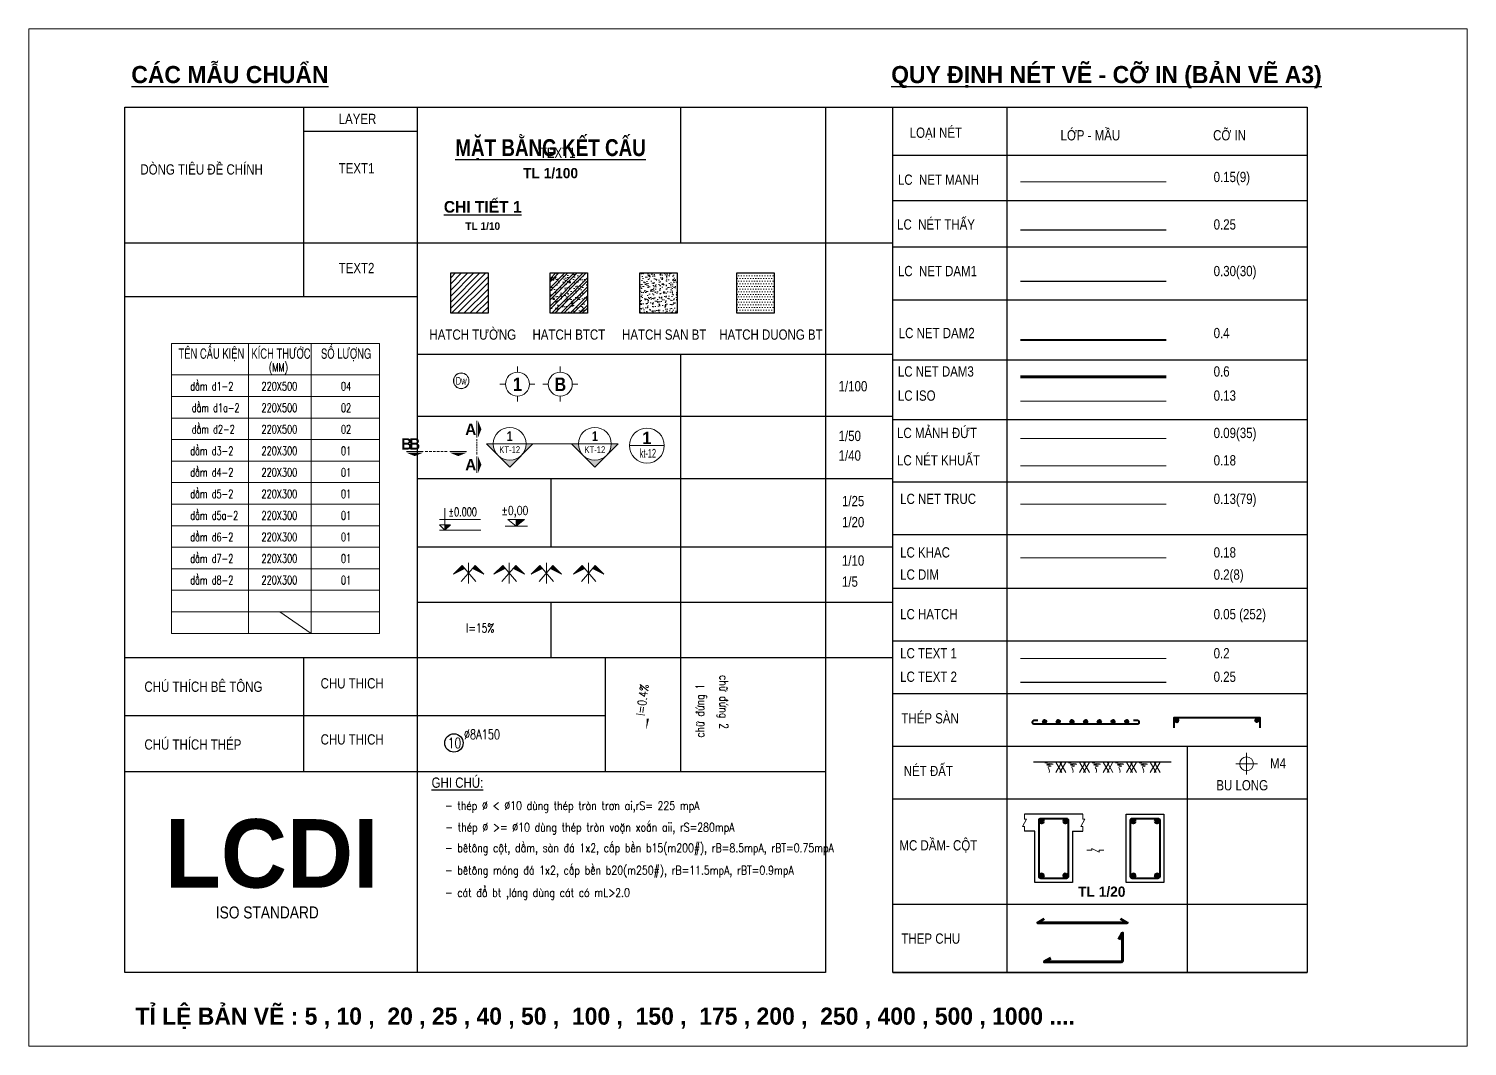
# Model space of a CAD drawing. Header units: millimetres. Extents: x 599607 to 1199256, y 2309327 to 4618784.
# Drawn here: x 1198805.8 to 1198973.8, y 4618665.3 to 4618784.1 of the extents above; entities that cross this region are included whole.
import ezdxf
from ezdxf.enums import TextEntityAlignment as Align

# ---------------------------------------------------------------- set-up
doc = ezdxf.new("R2010")
doc.units = ezdxf.units.MM
doc.set_wipeout_variables(frame=1)
for name, pattern in [('CENTERX2', [4, 2.5, -0.5, 0.5, -0.5]), ('DASHDOT', [1, 0.5, -0.25, 0, -0.25]), ('HIDDEN', [0.375, 0.25, -0.125])]:
    doc.linetypes.add(name, pattern=pattern)
for name, color, linetype, lineweight in [('KICHTHUOC', 8, 'Continuous', 18), ('LC Dim', 8, 'Continuous', 18), ('LC Hatch', 252, 'Continuous', 9), ('LC Hatch @ 1 (1)', 252, 'Continuous', 0), ('LC ISO', 160, 'Continuous', 13), ('LC Khac', 4, 'Continuous', 9), ('LC MANH DUT', 35, 'HIDDEN', 5), ('LC Net dam 1', 30, 'Continuous', 30), ('LC Net dam2', 6, 'Continuous', 40), ('LC Net dam3', 1, 'Continuous', 60), ('LC Net khuat', 4, 'HIDDEN', 13), ('LC Net manh', 239, 'Continuous', 5), ('LC Net thay', 7, 'Continuous', 25), ('LC Net truc', 79, 'DASHDOT', 13), ('LC Text1', 3, 'Continuous', 20), ('LC Text2', 7, 'Continuous', 25), ('Text', 7, 'Continuous', 20), ('v-KICHTHUOC', 8, 'Continuous', 18), ('v-TEXT', 7, 'Continuous', 20)]:
    doc.layers.add(name, color=color, linetype=linetype, lineweight=lineweight)
doc.styles.add('arial', font='arial.ttf', dxfattribs={"width": 0.8})
doc.styles.add('Brief text', font='')
doc.styles.add('General text 2', font='arial.ttf')
doc.styles.add('LC 1', font='')
doc.styles.add('LC 2', font='', dxfattribs={"width": 0.7})
doc.styles.add('LC 3', font='vnsimli.shx', dxfattribs={"width": 0.75})
doc.styles.add('LC3', font='', dxfattribs={"width": 0.8})
doc.styles.add('T1', font='Vnsimli.shx', dxfattribs={"width": 0.7})
doc.styles.add('T2', font='', dxfattribs={"width": 0.8})
doc.styles.add('text', font='hoatbif.shx', dxfattribs={"width": 0.7})
doc.styles.add('text1', font='', dxfattribs={"width": 0.7, "height": 300})
doc.styles.get('Brief text').set_extended_font_data('.VnHelvetInsH', bold=True)
doc.styles.get('LC 1').set_extended_font_data('.VnAvantH', bold=True)
doc.styles.get('LC 2').set_extended_font_data('.VnArial NarrowH')
doc.styles.get('LC3').set_extended_font_data('.VnArialH', bold=True)
doc.styles.get('T2').set_extended_font_data('.VnArialH')
doc.styles.get('text1').set_extended_font_data('.VnHelvetInsH', bold=True)

# ---------------------------------------------------------------- blocks, each defined once
blk = doc.blocks.new('DXicon')
at = {"layer": 'LC Hatch', "ltscale": 50}
for points in [[(-1.15, 4.39), (-1.9, 5.26), (-4.45, 2.69)], [(4.45, 2.69), (1.9, 5.26), (1.15, 4.39)]]:
    blk.add_hatch(color=252, dxfattribs=at).paths.add_polyline_path(points)
at = {"layer": 'LC Net manh', "color": 8, "ltscale": 50}
for p, q in [((-1.9, 5.26), (-4.45, 2.69)), ((-4.45, 2.69), (-1.15, 4.39)), ((-2.13, 0.57), (1.9, 5.26)), ((2.13, 0.57), (-1.9, 5.26)), ((0, 0.04), (0, 6.04)), ((4.45, 2.69), (1.15, 4.39)), ((1.9, 5.26), (4.45, 2.69))]:
    blk.add_line(p, q, dxfattribs=at)
blk = doc.blocks.new('thep tron 2')
at = {"layer": 'LC Net dam2'}
for p, q in [((-0.5, 0.5), (0.5, 0.5)), ((0.35, 0.85), (-0.35, 0.15)), ((-0.35, 0.85), (0.35, 0.15)), ((0, 1), (0, 0))]:
    blk.add_line(p, q, dxfattribs=at)
blk.add_circle((0, 0.5), 0.5, dxfattribs=at)
blk = doc.blocks.new('theptron1')
at = {"layer": 'LC Net dam3'}
for p, q in [((-0.5, 0), (0.5, 0)), ((-0.35, 0.35), (0.35, -0.35)), ((0.35, 0.35), (-0.35, -0.35)), ((0, 0.5), (0, -0.5))]:
    blk.add_line(p, q, dxfattribs=at)
blk.add_circle((0, 0), 0.5, dxfattribs=at)
blk = doc.blocks.new('mat dat')
at = {"layer": 'LC Net manh'}
for p, q in [((2, 0), (3.73, -3)), ((3.73, 0), (2, -3)), ((3.15, 0), (4.88, -3)), ((4.88, 0), (3.15, -3))]:
    blk.add_line(p, q, dxfattribs=at)
blk.add_spline([(0, 0), (-1.21, -0.12), (1.21, -0.52), (-0.75, -0.75), (0.58, -1.1), (-0.23, -1.33), (0.06, -2.19), (0, -3)], degree=3, dxfattribs=at)
blk = doc.blocks.new('TTRUC')
at = {"layer": 'LC ISO'}
for p, q in [((0, 6.95), (0, 10.13)), ((-6.95, 0), (-10.13, 0)), ((6.95, 0), (10.13, 0)), ((0, -6.95), (0, -10.13))]:
    blk.add_line(p, q, dxfattribs=at)
at = {"layer": 'LC Net manh'}
blk.add_circle((0, 0), 6.95, dxfattribs=at)
blk = doc.blocks.new('TIEUDE1')
at = {"layer": 'LC Text2', "color": 7, "style": 'LC 1'}
blk.add_attdef('TIªU§Ò', text='', height=5, dxfattribs=at).set_placement((0, 0), align=Align.BOTTOM_CENTER)
blk.add_attdef('TL', text='', height=3, dxfattribs=at).set_placement((0, -2), align=Align.TOP_CENTER)
blk = doc.blocks.new('TIEUDE2')
at = {"layer": 'LC Text2', "color": 7, "style": 'LC 1'}
blk.add_attdef('%%UTIªU§Ò', text='', height=3.5, dxfattribs=at).set_placement((0, 0), align=Align.BOTTOM_CENTER)
blk.add_attdef('TL', text='', height=2.2, dxfattribs=at).set_placement((0, -1.8), align=Align.TOP_CENTER)
blk = doc.blocks.new('trich CT')
at = {"layer": 'LC ISO'}
blk.add_line((-500, 0), (500, 0), dxfattribs=at)
blk.add_circle((0, 0), 500, dxfattribs=at)
at = {"layer": 'LC Text1', "style": 'text1'}
blk.add_attdef('T', text='', height=350, dxfattribs=at).set_placement((0, 223), align=Align.MIDDLE_CENTER)
at = {"layer": 'LC Text1', "linetype": 'ByBlock', "style": 'text', "width": 0.7}
blk.add_attdef('KT', text='', height=250, dxfattribs=at).set_placement((0, -217), align=Align.MIDDLE_CENTER)
blk = doc.blocks.new('*U26')
at = {"layer": 'LC ISO'}
h = blk.add_hatch(color=256, dxfattribs=at)
h.paths.add_polyline_path([(0, -8.49), (4.24, -4.24, -0.198912), (0, -6, -0.198912), (-4.24, -4.24)])
h.paths.add_polyline_path([(8.49, 0), (6, 0, -0.198912), (4.24, -4.24)])
h.paths.add_polyline_path([(-4.24, -4.24, -0.198912), (-6, 0), (-8.49, 0)])
h = blk.add_hatch(color=256, dxfattribs=at)
h.paths.add_polyline_path([(31.08, -8.49), (35.32, -4.24, -0.198912), (31.08, -6, -0.198912), (26.84, -4.24)])
h.paths.add_polyline_path([(39.57, 0), (37.08, 0, -0.198912), (35.32, -4.24)])
h.paths.add_polyline_path([(26.84, -4.24, -0.198912), (25.08, 0), (22.59, 0)])
for p, q in [((-6, 0), (6, 0)), ((25.08, 0), (37.08, 0))]:
    blk.add_line(p, q, dxfattribs=at)
for points in [[(6, 0), (8.49, 0), (0, -8.49), (-8.49, 0), (-6, 0)], [(37.08, 0), (39.57, 0), (31.08, -8.49), (22.59, 0), (25.08, 0)]]:
    blk.add_lwpolyline(points, dxfattribs=at)
for centre in [(0, 0), (31.08, 0)]:
    blk.add_circle(centre, 6, dxfattribs=at)
at = {"layer": 'LC MANH DUT', "linetype": 'HIDDEN', "ltscale": 300}
blk.add_line((6, 0), (25.08, 0), dxfattribs=at)
at = {"layer": 'LC Text1', "style": 'Brief text', "width": 0.8, "flags": 8}
for tag, p in [('VIEW-NUMBER2', (0, 52)), ('VIEW-NUMBER1', (0, 0))]:
    blk.add_attdef(tag, text='', height=3.5, dxfattribs=at).set_placement(p, align=Align.BOTTOM_CENTER)
at = {"layer": 'LC Text1', "style": 'arial', "width": 0.8, "flags": 8}
for tag, p in [('SHEET-NUMBER2', (0, 51.13)), ('SHEET-NUMBER1', (0, -0.87))]:
    blk.add_attdef(tag, text='', height=2.5, dxfattribs=at).set_placement(p, align=Align.TOP_CENTER)
blk = doc.blocks.new('Caodo1')
at = {"layer": 'LC Text1'}
blk.add_hatch(color=4, dxfattribs=at).paths.add_polyline_path([(0, 200), (0, 0), (243, 200)])
at = {"layer": 'LC Text1', "color": 4}
for p, q in [((324, 0), (-324, 0)), ((0, 0), (0, 200))]:
    blk.add_line(p, q, dxfattribs=at)
blk.add_lwpolyline([(-243, 200), (243, 200), (0, 0), (0, 0)], close=True, dxfattribs=at)
at = {"layer": 'LC Text1', "color": 4, "style": 'T1', "width": 0.8}
blk.add_attdef('%%P0,00', text='', height=250, dxfattribs=at).set_placement((-39, 460), align=Align.MIDDLE_CENTER)
blk = doc.blocks.new('bu lon')
at = {"layer": 'LC Khac', "color": 9}
for p, q in [((0.79, 0), (-0.79, 0)), ((0, -0.79), (0, 0.79))]:
    blk.add_line(p, q, dxfattribs=at)
at = {"layer": 'LC Khac', "color": 7}
blk.add_circle((0, 0), 0.5, dxfattribs=at)
blk = doc.blocks.new('MM')
at = {"layer": 'LC Khac', "xscale": 2.289702860291335, "yscale": 2.289702860291335, "zscale": 2.289702860291335}
blk.add_blockref('bu lon', (0, 0), dxfattribs=at)
blk = doc.blocks.new('CT')
at = {"layer": 'LC Text1', "lineweight": 15}
blk.add_hatch(color=4, dxfattribs=at).paths.add_polyline_path([(3.25, 1.6), (1.64, 1.6), (1.64, 0)])
at = {"layer": 'LC Text1', "color": 4, "lineweight": 15, "ltscale": 50}
for p, q in [((12.09, 0), (0, 0)), ((0.05, 3.14), (12, 3.14))]:
    blk.add_line(p, q, dxfattribs=at)
for points in [[(1.64, 6.43), (1.64, 0)], [(1.64, 0), (0.03, 1.6), (1.64, 1.6)], [(1.64, 0), (3.25, 1.6), (1.64, 1.6)]]:
    blk.add_lwpolyline(points, dxfattribs=at)
at = {"layer": 'LC Text1', "color": 4, "style": 'LC 3', "width": 0.75}
blk.add_attdef('CT', (1.91, 3.5), '', height=2.2, dxfattribs=at)
blk = doc.blocks.new('*U27')
at = {"layer": 'Defpoints'}
blk.add_lwpolyline([(0, 2.97), (-1.75, 2.41), (-2.83, 0.92), (-2.83, -0.92), (-1.75, -2.41), (0, -2.98), (1.75, -2.41), (2.83, -0.92), (2.83, 0.92), (1.75, 2.41)], close=True, dxfattribs=at)
at = {"layer": 'LC Text1', "style": 'General text 2', "width": 0.6, "flags": 8}
blk.add_attdef('SYMBOL', text='', height=3, dxfattribs=at).set_placement((0, 0), align=Align.MIDDLE_CENTER)
blk.add_wipeout([(0, 2.97), (-1.75, 2.41), (-2.83, 0.92), (-2.83, -0.92), (-1.75, -2.41), (0, -2.98), (1.75, -2.41), (2.83, -0.92), (2.83, 0.92), (1.75, 2.41)]).dxf.layer = 'LC Net manh'
at = {"layer": 'LC ISO'}
blk.add_circle((0, 0), 2.98, dxfattribs=at)
blk = doc.blocks.new('matcatdoc')
at = {"layer": 'LC Khac', "color": 1, "ltscale": 2}
for p, q in [((0, 485), (0, 0)), ((0, -550), (0, -1036))]:
    blk.add_line(p, q, dxfattribs=at)
for points in [[(134, 243, 0, 471, 0), (37, 243, 275, 275, 0)], [(134, -793, 0, 471, 0), (37, -793, 275, 275, 0)]]:
    blk.add_lwpolyline(points, format="xyseb", dxfattribs=at)
at = {"layer": 'LC MANH DUT', "ltscale": 200}
blk.add_line((0, -49), (0, -506), dxfattribs=at)
at = {"ltscale": 2, "style": 'LC 1'}
for p in [(-179, 243), (-179, -793)]:
    blk.add_attdef('LC', text='', height=330, dxfattribs=at).set_placement(p, align=Align.MIDDLE_CENTER)
blk = doc.blocks.new('*U25')
at = {"layer": 'LC Khac', "color": 1, "ltscale": 2}
for p, q in [((0, 0), (-485, 0)), ((1271, 0), (785, 0))]:
    blk.add_line(p, q, dxfattribs=at)
for points in [[(-243, -134, 0, 471, 0), (-243, -37, 275, 275, 0)], [(1028, -134, 0, 471, 0), (1028, -37, 275, 275, 0)]]:
    blk.add_lwpolyline(points, format="xyseb", dxfattribs=at)
at = {"layer": 'LC MANH DUT', "ltscale": 300}
blk.add_line((66, 0), (732, 0), dxfattribs=at)
at = {"ltscale": 2, "style": 'LC 1'}
for p in [(-243, 222), (1028, 222)]:
    blk.add_attdef('LC', text='', height=330, dxfattribs=at).set_placement(p, align=Align.MIDDLE_CENTER)
blk = doc.blocks.new('DODOC1')
at = {"layer": 'KICHTHUOC'}
blk.add_lwpolyline([(-630, 0, 0, 0, 0), (762, 0, 0, 66.7, 0), (443, 0, 66.7, 66.7, 0)], format="xyseb", dxfattribs=at)
at = {"layer": 'Text', "style": 'T1', "width": 0.8}
blk.add_attdef('DOC', text='', height=250, dxfattribs=at).set_placement((-79, 226), align=Align.MIDDLE_CENTER)

msp = doc.modelspace()

# ---------------------------------------------------------------- hatches: boundary and pattern name
at = {"layer": 'LC Hatch', "ltscale": 3}
h = msp.add_hatch(dxfattribs=at)
h.set_pattern_fill('AR-CONC', color=256, scale=0.140653, angle=-0.00078)
h.set_pattern_definition([(49.99922, (1199034.0724, 4618428.5276), (1.0088495, -0.0882768), [0.10549, -1.1603904]), (354.9992, (1199034.0724, 4618428.5276), (-0.195144, 1.0579864), [0.084392, -0.9283124]), (100.45062, (1199034.1565, 4618428.5203), (0.8137063, 0.969709), [0.0896527, -0.98618]), (46.1834, (1199034.0724, 4618428.8089), (1.5011075, -0.2328286), [0.158235, -1.7405857]), (96.6348, (1199034.1975, 4618428.7895), (1.3146535, 1.370112), [0.134479, -1.47927]), (351.1834, (1199034.0724, 4618428.809), (1.3146524, 1.370113), [0.126588, -1.3924685]), (20.99922, (1199034.2131, 4618428.7386), (0.8395622, -0.5663086), [0.10549, -1.1603904]), (325.9992, (1199034.2131, 4618428.7386), (0.3422452, 1.0199434), [0.084392, -0.9283124]), (71.45062, (1199034.2831, 4618428.6914), (1.1818078, 0.453634), [0.0896527, -0.98618]), (37.49922, (1199034.07243, 4618428.52763), (0.01710965, 0.46822625), [0, -0.9170601, 0, -0.9423777, 0, -0.9318287]), (7.49922, (1199034.07243, 4618428.52763), (0.3700238, 0.5547484), [0, -0.5372959, 0, -0.8959621, 0, -0.3551498]), (327.49922, (1199033.75878, 4618428.52763), (0.7508389, -0.03173446), [0, -0.3516335, 0, -1.0970964, 0, -1.4557626]), (317.49922, (1199033.6181, 4618428.52764), (0.820273, 0.1407898), [0, -0.4571235, 0, -0.7285845, 0, -1.0338024])])
h.paths.add_polyline_path([(1198881.481, 4618755.625), (1198877.121, 4618755.625), (1198877.121, 4618750.916), (1198881.481, 4618750.916)])
h = msp.add_hatch(dxfattribs=at)
h.set_pattern_fill('DOTS', color=256, scale=4.922869, angle=-0.00078)
h.set_pattern_definition([(359.99922, (1199034.82436, 4618428.52762), (0.15384385, 0.30767718), [0, -0.30767928])])
h.paths.add_polyline_path([(1198892.827, 4618755.625), (1198888.467, 4618755.625), (1198888.467, 4618750.916), (1198892.827, 4618750.916)])
at = {"layer": 'LC Hatch @ 1 (1)', "ltscale": 2}
h = msp.add_hatch(dxfattribs=at)
h.set_pattern_fill('ANSI31', color=256, scale=4.000182, angle=-0.00078)
h.set_pattern_definition([(44.99922, (1199034.82436, 4618428.5276), (-0.3535647, 0.35357434), [])])
h.paths.add_polyline_path([(1198859.4, 4618750.916), (1198859.4, 4618755.626), (1198855.04, 4618755.626), (1198855.04, 4618750.916)])
h = msp.add_hatch(dxfattribs=at)
h.set_pattern_fill('BTCT', color=256, scale=0.200006, angle=-0.00078)
h.set_pattern_definition([(49.9992, (1198857.0306, 4618999.8933), (1.434563, -0.125528), [0.150005, -1.650051]), (354.9992, (1198857.0306, 4618999.8933), (-0.277491, 1.504435), [0.120004, -1.320041]), (100.4506, (1198857.1501, 4618999.8828), (1.1570735, 1.378906), [0.127484, -1.402328]), (46.1834, (1198857.0306, 4619000.2933), (2.134544, -0.331077), [0.225007, -2.475077]), (96.6348, (1198857.2084, 4619000.2657), (1.86941, 1.94827), [0.191227, -2.103491]), (351.1834, (1198857.0306, 4619000.2933), (1.869409, 1.948272), [0.180006, -1.980061]), (20.9992, (1198857.2306, 4619000.1933), (1.19384, -0.805279), [0.150005, -1.650051]), (325.9992, (1198857.2306, 4619000.1933), (0.486666, 1.450338), [0.120004, -1.320041]), (71.4506, (1198857.33, 4619000.1262), (1.680506, 0.645058), [0.127484, -1.402328]), (37.49922, (1198857.03056, 4618999.8933), (0.0243296, 0.665808), [0, -1.3040404, 0, -1.3400416, 0, -1.325041]), (7.4992, (1198857.03056, 4618999.8933), (0.5261662, 0.7888407), [0, -0.7640237, 0, -1.2740395, 0, -0.5050157]), (327.49922, (1198856.58455, 4618999.8933), (1.0676774, -0.0451257), [0, -0.5000155, 0, -1.5600484, 0, -2.0700642]), (317.4992, (1198856.3845, 4618999.8933), (1.1664112, 0.2002002), [0, -0.65002, 0, -1.036032, 0, -1.4700456]), (44.9992, (1198857.03056, 4618999.8933), (-0.5303393, 0.5303538), []), (44.9992, (1198857.3841, 4618999.8933), (-0.5303393, 0.5303538), [])])
h.paths.add_polyline_path([(1198871.013, 4618755.625), (1198866.653, 4618755.625), (1198866.653, 4618750.916), (1198871.013, 4618750.916)])

# ---------------------------------------------------------------- linework, layer by layer
at = {"layer": 'LC ISO', "ltscale": 0.5}
msp.add_line((1198921.587, 4618740.678, -2.744), (1198938.595, 4618740.678, -2.744), dxfattribs=at)
at = {"layer": 'LC Khac', "ltscale": 0.5}
msp.add_line((1198921.586, 4618722.369, -2.744), (1198938.595, 4618722.369, -2.744), dxfattribs=at)
at = {"layer": 'LC MANH DUT', "ltscale": 300}
msp.add_line((1198921.587, 4618736.318, -2.744), (1198938.595, 4618736.318, -2.744), dxfattribs=at)
at = {"layer": 'LC Net dam 1'}
msp.add_line((1198921.587, 4618754.656, -2.744), (1198938.596, 4618754.656, -2.744), dxfattribs=at)
at = {"layer": 'LC Net dam2', "ltscale": 5}
msp.add_line((1198938.596, 4618747.775, -2.744), (1198921.587, 4618747.775, -2.744), dxfattribs=at)
at = {"layer": 'LC Net dam2', "elevation": -2.744}
msp.add_lwpolyline([(1198939.531, 4618702.512), (1198939.531, 4618703.712), (1198949.531, 4618703.712), (1198949.531, 4618702.512)], dxfattribs=at)
msp.add_lwpolyline([(1198934.801, 4618703.408), (1198935.201, 4618703.408, -0.4142136), (1198935.429, 4618703.181), (1198935.429, 4618703.155, -0.4142136), (1198935.201, 4618702.928), (1198929.212, 4618702.928), (1198923.223, 4618702.928, -0.4142136), (1198922.996, 4618703.156), (1198922.996, 4618703.181, -0.4142136), (1198923.223, 4618703.408), (1198923.623, 4618703.408)], format="xyb", dxfattribs=at)
for points in [[(1198923.757, 4618685.135), (1198923.757, 4618691.735, -0.4142136), (1198923.957, 4618691.935), (1198926.957, 4618691.935, -0.4142136), (1198927.157, 4618691.735), (1198927.157, 4618685.135, -0.4142136), (1198926.957, 4618684.935), (1198923.957, 4618684.935, -0.4142136)], [(1198934.446, 4618685.135), (1198934.446, 4618691.735, -0.4142136), (1198934.646, 4618691.935), (1198937.646, 4618691.935, -0.4142136), (1198937.846, 4618691.735), (1198937.846, 4618685.135, -0.4142136), (1198937.646, 4618684.935), (1198934.646, 4618684.935, -0.4142136)]]:
    msp.add_lwpolyline(points, format="xyb", close=True, dxfattribs=at)
at = {"layer": 'LC Net dam3', "ltscale": 0.5}
msp.add_line((1198921.587, 4618743.499, -2.744), (1198938.596, 4618743.499, -2.744), dxfattribs=at)
at = {"layer": 'LC Net dam3', "ltscale": 5, "elevation": -2.744}
msp.add_lwpolyline([(1198924.373, 4618680.212), (1198923.594, 4618679.762), (1198934.054, 4618679.762), (1198933.275, 4618680.212)], dxfattribs=at)
at = {"layer": 'LC Net dam3', "elevation": -2.744}
msp.add_lwpolyline([(1198933.061, 4618677.792), (1198933.512, 4618678.571), (1198933.511, 4618675.377, -0.4142136), (1198933.311, 4618675.177), (1198924.361, 4618675.178), (1198925.141, 4618675.628)], format="xyb", dxfattribs=at)
at = {"layer": 'LC Net khuat', "ltscale": 300}
msp.add_line((1198921.587, 4618733.122, -2.744), (1198938.595, 4618733.122, -2.744), dxfattribs=at)
at = {"layer": 'LC Net manh'}
msp.add_line((1198921.587, 4618766.26, -2.744), (1198938.596, 4618766.26, -2.744), dxfattribs=at)
at = {"layer": 'LC Net manh', "elevation": -2.744}
for points in [[(1198922.057, 4618690.435), (1198922.057, 4618691.008), (1198921.827, 4618691.008), (1198922.287, 4618691.862), (1198922.057, 4618691.862), (1198922.057, 4618692.435)], [(1198928.857, 4618690.435), (1198928.857, 4618691.008), (1198928.627, 4618691.008), (1198929.087, 4618691.862), (1198928.857, 4618691.862), (1198928.857, 4618692.435)], [(1198929.339, 4618688.212), (1198929.912, 4618688.212), (1198929.912, 4618688.442), (1198930.766, 4618687.982), (1198930.766, 4618688.212), (1198931.339, 4618688.212)]]:
    msp.add_lwpolyline(points, dxfattribs=at)
at = {"layer": 'LC Net thay'}
for p, q in [((1198837.857, 4618775.003, -2.744), (1198837.857, 4618752.888, -2.744)), ((1198851.111, 4618775.003, -2.744), (1198851.11, 4618673.932, -2.744)), ((1198881.873, 4618775.003, -2.744), (1198881.873, 4618759.152, -2.744)), ((1198898.799, 4618775.003, -2.744), (1198906.685, 4618775.002, -2.744)), ((1198920.003, 4618775.002, -2.744), (1198920.002, 4618673.931, -2.744)), ((1198851.111, 4618772.162, -2.744), (1198837.857, 4618772.162, -2.744)), ((1198906.685, 4618769.397, -2.744), (1198955.074, 4618769.396, -2.744)), ((1198906.684, 4618764.104, -2.744), (1198955.074, 4618764.103, -2.744)), ((1198816.982, 4618759.153, -2.744), (1198881.873, 4618759.152, -2.744)), ((1198816.982, 4618759.153, -2.744), (1198906.684, 4618759.151, -2.744)), ((1198921.587, 4618760.664, -2.744), (1198938.596, 4618760.663, -2.744)), ((1198906.684, 4618758.681, -2.744), (1198955.073, 4618758.681, -2.744)), ((1198816.982, 4618752.888, -2.744), (1198851.111, 4618752.887, -2.744)), ((1198906.684, 4618752.501, -2.744), (1198955.073, 4618752.5, -2.744)), ((1198851.111, 4618746.162, -2.744), (1198906.684, 4618746.161, -2.744)), ((1198881.873, 4618746.162, -2.744), (1198881.872, 4618697.415, -2.744)), ((1198906.684, 4618745.503, -2.744), (1198955.073, 4618745.502, -2.744)), ((1198851.111, 4618738.892, -2.744), (1198906.684, 4618738.892, -2.744)), ((1198906.684, 4618738.505, -2.744), (1198955.073, 4618738.505, -2.744)), ((1198851.111, 4618731.622, -2.744), (1198906.684, 4618731.622, -2.744)), ((1198866.741, 4618731.622, -2.744), (1198866.741, 4618723.656, -2.744)), ((1198906.684, 4618731.236, -2.744), (1198955.073, 4618731.235, -2.744)), ((1198906.684, 4618725.085, -2.744), (1198955.073, 4618725.084, -2.744)), ((1198851.111, 4618723.656, -2.744), (1198906.684, 4618723.655, -2.744)), ((1198906.684, 4618718.832, -2.744), (1198955.073, 4618718.831, -2.744)), ((1198851.111, 4618717.176, -2.744), (1198881.872, 4618717.176, -2.744)), ((1198851.111, 4618717.176, -2.744), (1198906.684, 4618717.175, -2.744)), ((1198866.741, 4618717.176, -2.744), (1198866.741, 4618710.731, -2.744)), ((1198906.684, 4618712.681, -2.744), (1198955.073, 4618712.68, -2.744)), ((1198816.982, 4618710.732, -2.744), (1198906.684, 4618710.731, -2.744)), ((1198837.856, 4618710.732, -2.744), (1198837.856, 4618697.416, -2.744)), ((1198873.115, 4618697.415, -2.744), (1198873.115, 4618710.731, -2.744)), ((1198921.586, 4618707.852, -2.744), (1198938.595, 4618707.851, -2.744)), ((1198906.684, 4618706.53, -2.744), (1198955.073, 4618706.529, -2.744)), ((1198816.982, 4618703.968, -2.744), (1198873.115, 4618703.967, -2.744)), ((1198906.684, 4618700.379, -2.744), (1198955.073, 4618700.378, -2.744)), ((1198941.055, 4618700.378, -2.744), (1198941.054, 4618673.931, -2.744)), ((1198816.982, 4618697.416, -2.744), (1198898.798, 4618697.415, -2.744)), ((1198816.982, 4618697.416, -2.744), (1198898.798, 4618697.415, -2.744)), ((1198939.192, 4618698.486, -2.744), (1198923.112, 4618698.486, -2.744)), ((1198906.684, 4618694.228, -2.744), (1198955.073, 4618694.227, -2.744)), ((1198928.857, 4618692.435, -2.744), (1198922.057, 4618692.435, -2.744)), ((1198923.257, 4618690.435, -2.744), (1198922.057, 4618690.435, -2.744)), ((1198927.657, 4618690.435, -2.744), (1198928.857, 4618690.435, -2.744)), ((1198906.683, 4618681.926, -2.744), (1198955.072, 4618681.925, -2.744)), ((1198906.683, 4618673.931, -2.744), (1198955.072, 4618673.931, -2.744))]:
    msp.add_line(p, q, dxfattribs=at)
at = {"layer": 'LC Net thay', "elevation": -2.744}
for points in [[(1198816.983, 4618775.004), (1198898.799, 4618775.003), (1198898.798, 4618673.931), (1198816.981, 4618673.932)], [(1198906.685, 4618775.002), (1198955.074, 4618775.002), (1198955.072, 4618673.931), (1198906.683, 4618673.931)], [(1198933.946, 4618692.435), (1198938.346, 4618692.435), (1198938.346, 4618684.435), (1198933.946, 4618684.435)]]:
    msp.add_lwpolyline(points, close=True, dxfattribs=at)
msp.add_lwpolyline([(1198927.657, 4618690.435), (1198927.657, 4618684.435), (1198923.257, 4618684.435), (1198923.257, 4618690.435)], dxfattribs=at)
at = {"layer": 'LC Net truc', "linetype": 'CENTERX2', "ltscale": 200}
msp.add_line((1198921.586, 4618728.622, -2.744), (1198938.595, 4618728.622, -2.744), dxfattribs=at)
at = {"layer": 'LC Text1'}
msp.add_line((1198921.586, 4618710.595, -2.744), (1198938.595, 4618710.595, -2.744), dxfattribs=at)
at = {"layer": 'LC Text2', "ltscale": 2, "elevation": -2.744}
for points in [[(1198855.04, 4618755.626), (1198859.4, 4618755.626), (1198859.4, 4618750.916), (1198855.04, 4618750.916)], [(1198866.653, 4618755.625), (1198871.013, 4618755.625), (1198871.013, 4618750.916), (1198866.653, 4618750.916)], [(1198877.121, 4618755.625), (1198881.481, 4618755.625), (1198881.481, 4618750.916), (1198877.121, 4618750.916)], [(1198888.467, 4618755.625), (1198892.827, 4618755.625), (1198892.827, 4618750.916), (1198888.467, 4618750.916)]]:
    msp.add_lwpolyline(points, close=True, dxfattribs=at)
at = {"layer": 'LC Text2', "ltscale": 100}
msp.add_circle((1198855.415, 4618700.75, -2.744), 1.07, dxfattribs=at)

# ---------------------------------------------------------------- block references
at = {"layer": 'LC Dim'}
for p, xscale, yscale, zscale, rotation in [((1198924.077, 4618691.615, -2.744), 0.4000124032784512, 0.4000124032784512, 0.4000124032784512, 359.999216292062), ((1198926.837, 4618691.615, -2.744), -0.4000124032784512, 0.4000124032784505, 0.4000124032784505, 359.999216292062), ((1198934.766, 4618691.615, -2.744), 0.4000124032784512, 0.4000124032784512, 0.4000124032784512, 359.999216292062), ((1198937.526, 4618691.615, -2.744), -0.4000124032784512, 0.4000124032784505, 0.4000124032784505, 359.999216292062), ((1198924.077, 4618685.255, -2.744), -0.4000124032784508, 0.4000124032784505, 0.4000124032784505, 179.9992162950231), ((1198926.837, 4618685.255, -2.744), 0.4000124032784508, 0.4000124032784508, 0.4000124032784508, 179.9992162950232), ((1198934.766, 4618685.255, -2.744), -0.4000124032784508, 0.4000124032784505, 0.4000124032784505, 179.9992162950231), ((1198937.526, 4618685.255, -2.744), 0.4000124032784508, 0.4000124032784508, 0.4000124032784508, 179.9992162950232)]:
    msp.add_blockref('theptron1', p, dxfattribs=dict(at, xscale=xscale, yscale=yscale, zscale=zscale, rotation=rotation))
at = {"layer": 'LC Hatch', "xscale": 0.4000124032784512, "yscale": 0.4000124032784512, "zscale": 0.4000124032784512, "rotation": 359.999216292062}
for p in [(1198857.135, 4618719.37, -2.744), (1198861.874, 4618719.37, -2.744), (1198866.215, 4618719.37, -2.744), (1198871.151, 4618719.37, -2.744)]:
    msp.add_blockref('DXicon', p, dxfattribs=at)
at = {"layer": 'LC ISO', "xscale": 0.2015750894901067, "yscale": 0.2015750894901067, "zscale": 0.2015750894901067, "rotation": 359.999216292062}
for p in [(1198862.841, 4618742.649, -2.744), (1198867.842, 4618742.649, -2.744)]:
    msp.add_blockref('TTRUC', p, dxfattribs=at)
at = {"layer": 'LC ISO'}
ref = msp.add_blockref('*U26', (1198861.932, 4618735.676, -2.744), dxfattribs=dict(at, xscale=0.3200099226228609, yscale=0.3200099226228609, zscale=0.3200099226228609, rotation=359.999216292062))
ref.add_attrib('VIEW-NUMBER1', '1', dxfattribs={"layer": 'LC Text1', "height": 1.12, "rotation": 359.99922, "style": 'Brief text', "width": 0.8}).set_placement((1198861.932, 4618735.676, -2.744), align=Align.BOTTOM_CENTER)
ref.add_attrib('SHEET-NUMBER1', 'KT-12', dxfattribs={"layer": 'LC Text1', "height": 0.8, "rotation": 359.99922, "style": 'arial', "width": 0.8}).set_placement((1198861.932, 4618735.396, -2.744), align=Align.TOP_CENTER)
ref.add_attrib('VIEW-NUMBER2', '1', dxfattribs={"layer": 'LC Text1', "height": 1.12, "rotation": 359.99922, "style": 'Brief text', "width": 0.8}).set_placement((1198871.878, 4618735.676, -2.744), align=Align.BOTTOM_CENTER)
ref.add_attrib('SHEET-NUMBER2', 'KT-12', dxfattribs={"layer": 'LC Text1', "height": 0.8, "rotation": 359.99922, "style": 'arial', "width": 0.8}).set_placement((1198871.878, 4618735.396, -2.744), align=Align.TOP_CENTER)
ref = msp.add_blockref('trich CT', (1198877.955, 4618735.463, -2.744), dxfattribs=dict(at, xscale=0.004073269157958015, yscale=0.004073269157958015, zscale=0.004073269157958015, rotation=359.999216292062))
ref.add_attrib('T', '1', dxfattribs={"layer": 'LC Text2', "height": 1.426, "rotation": 359.99922, "style": 'text1'}).set_placement((1198877.955, 4618736.37, -2.744), align=Align.MIDDLE_CENTER)
ref.add_attrib('KT', ' kt-12', dxfattribs={"layer": 'LC Text2', "linetype": 'ByBlock', "height": 1.0183, "rotation": 359.99922, "style": 'text', "width": 0.55}).set_placement((1198877.955, 4618734.578, -2.744), align=Align.MIDDLE_CENTER)
at = {"layer": 'LC Khac', "xscale": 0.4000124032784512, "yscale": 0.4000124032784512, "zscale": 0.4000124032784512, "rotation": 359.999216292062}
for p in [(1198924.934, 4618698.486, -2.744), (1198927.685, 4618698.486, -2.744), (1198930.436, 4618698.486, -2.744), (1198933.188, 4618698.486, -2.744), (1198935.939, 4618698.486, -2.744)]:
    msp.add_blockref('mat dat', p, dxfattribs=at)
at = {"layer": 'LC MANH DUT', "xscale": 0.6988022947699404, "yscale": 0.6988022947699404, "zscale": 0.6988022947699404, "rotation": 359.999216292062}
msp.add_blockref('MM', (1198948, 4618698.312, -2.744), dxfattribs=at)
at = {"layer": 'LC Net dam2'}
for p, xscale, yscale, zscale, rotation in [((1198924.403, 4618703.048, -2.744), 0.4000124032784512, 0.4000124032784512, 0.4000124032784512, 359.999216292062), ((1198926.003, 4618703.048, -2.744), 0.4000124032784512, 0.4000124032784512, 0.4000124032784512, 359.999216292062), ((1198927.603, 4618703.048, -2.744), 0.4000124032784512, 0.4000124032784512, 0.4000124032784512, 359.999216292062), ((1198929.203, 4618703.048, -2.744), 0.4000124032784512, 0.4000124032784512, 0.4000124032784512, 359.999216292062), ((1198930.803, 4618703.048, -2.744), 0.4000124032784512, 0.4000124032784512, 0.4000124032784512, 359.999216292062), ((1198932.403, 4618703.048, -2.744), 0.4000124032784512, 0.4000124032784512, 0.4000124032784512, 359.999216292062), ((1198934.003, 4618703.048, -2.744), 0.4000124032784512, 0.4000124032784512, 0.4000124032784512, 359.999216292062), ((1198939.851, 4618703.592, -2.744), -0.4000124032784508, 0.4000124032784505, 0.4000124032784505, 179.9992162950231), ((1198949.211, 4618703.592, -2.744), 0.4000124032784508, 0.4000124032784508, 0.4000124032784508, 179.9992162950232)]:
    msp.add_blockref('thep tron 2', p, dxfattribs=dict(at, xscale=xscale, yscale=yscale, zscale=zscale, rotation=rotation))
at = {"layer": 'LC Net manh'}
ref = msp.add_blockref('matcatdoc', (1198858.096, 4618736.416, -2.744), dxfattribs=dict(at, xscale=0.004000124032785764, yscale=0.004000124032785764, zscale=0.004000124032785764, rotation=359.999216292062))
ref.add_attrib('LC', 'A', dxfattribs={"layer": '0', "ltscale": 2, "height": 1.32, "rotation": 359.99922, "style": 'LC 1'}).set_placement((1198857.382, 4618733.245, -2.744), align=Align.MIDDLE_CENTER)
ref.add_attrib('LC', 'A', dxfattribs={"layer": '0', "ltscale": 2, "height": 1.32, "rotation": 359.99922, "style": 'LC 1'}).set_placement((1198857.382, 4618737.387, -2.744), align=Align.MIDDLE_CENTER)
ref = msp.add_blockref('*U25', (1198851.811, 4618734.777, -2.744), dxfattribs=dict(at, xscale=0.004000124032785764, yscale=0.004000124032785764, zscale=0.004000124032785764, rotation=359.999216292062))
ref.add_attrib('LC', 'B', dxfattribs={"layer": '0', "ltscale": 2, "height": 1.32, "rotation": 359.99922, "style": 'LC 1'}).set_placement((1198849.893, 4618735.666, -2.744), align=Align.MIDDLE_CENTER)
ref.add_attrib('LC', 'B', dxfattribs={"layer": '0', "ltscale": 2, "height": 1.32, "rotation": 359.99922, "style": 'LC 1'}).set_placement((1198850.84, 4618735.666, -2.744), align=Align.MIDDLE_CENTER)
at = {"layer": 'LC Text1'}
ref = msp.add_blockref('CT', (1198853.718, 4618725.582, -2.744), dxfattribs=dict(at, xscale=0.4000124032784512, yscale=0.4000124032784512, zscale=0.4000124032784512, rotation=359.999216292062))
ref.add_attrib('CT', '%%P0.000', (1198854.774, 4618727.238, -2.744), dxfattribs={"color": 3, "height": 0.9921, "rotation": 359.99922, "style": 'LC 3', "width": 0.7})
ref = msp.add_blockref('Caodo1', (1198862.698, 4618726.053, -2.744), dxfattribs=dict(at, xscale=0.004000124032785764, yscale=0.004000124032785764, zscale=0.004000124032785764, rotation=359.999216292062))
ref.add_attrib('%%P0,00', '%%p0,00', dxfattribs={"layer": 'LC Text2', "height": 1, "rotation": 359.99922, "style": 'T1', "width": 0.8}).set_placement((1198862.542, 4618727.891, -2.744), align=Align.MIDDLE_CENTER)
at = {"layer": 'LC Text2'}
ref = msp.add_blockref('TIEUDE1', (1198866.704, 4618768.688, -2.744), dxfattribs=dict(at, xscale=0.4000124032784512, yscale=0.4000124032784512, zscale=0.4000124032784512, rotation=359.999216292062))
ref.add_attrib('TIªU§Ò', '%%UmÆt b»ng kÕt cÊu', dxfattribs={"color": 7, "height": 1.96983, "rotation": 359.99922, "style": 'LC3', "width": 0.8}).set_placement((1198866.704, 4618768.688, -2.744), align=Align.BOTTOM_CENTER)
ref.add_attrib('TL', 'TL 1/100', dxfattribs={"color": 7, "height": 1.2, "rotation": 359.99922, "style": 'LC 1'}).set_placement((1198866.704, 4618767.888, -2.744), align=Align.TOP_CENTER)
ref = msp.add_blockref('TIEUDE2', (1198858.783, 4618762.263, -2.744), dxfattribs=dict(at, xscale=0.4000124032784512, yscale=0.4000124032784512, zscale=0.4000124032784512, rotation=359.999216292062))
ref.add_attrib('%%UTIªU§Ò', '%%Uchi tiÕt 1', dxfattribs={"color": 7, "height": 1.3585, "rotation": 359.99922, "style": 'LC 1'}).set_placement((1198858.783, 4618762.263, -2.744), align=Align.BOTTOM_CENTER)
ref.add_attrib('TL', 'TL 1/10', dxfattribs={"color": 7, "height": 0.88, "rotation": 359.99922, "style": 'LC 1'}).set_placement((1198858.783, 4618761.543, -2.744), align=Align.TOP_CENTER)
at = {"layer": 'v-KICHTHUOC'}
ref = msp.add_blockref('DODOC1', (1198878.299, 4618705.339, -2.744), dxfattribs=dict(at, xscale=-0.004000182335366501, yscale=0.0040001823353665, zscale=0.0040001823353665, rotation=82.3267871807796))
ref.add_attrib('DOC', 'I=0.4%', dxfattribs={"layer": 'v-TEXT', "height": 1, "rotation": 82.32679, "style": 'T1', "width": 0.8}).set_placement((1198877.445, 4618705.772, -2.744), align=Align.MIDDLE_CENTER)

# ---------------------------------------------------------------- texts
at = {"layer": 'LC Text1', "ltscale": 0.2, "style": 'LC 1', "width": 0.9}
for s, p in [('1', (1198862.841, 4618741.365, -2.744)), ('B', (1198867.842, 4618741.365, -2.744))]:
    msp.add_text(s, height=1.578, rotation=359.99922, dxfattribs=at).set_placement(p, align=Align.BOTTOM_CENTER)
at = {"layer": 'LC Text1', "style": 'LC 3', "width": 0.75}
msp.add_text(' I=15%%%', height=1.0487, rotation=359.99922, dxfattribs=at).set_placement((1198856.293, 4618713.637, -2.744))
at = {"layer": 'LC Text1', "color": 3, "style": 'LC 3', "width": 0.8}
for s, height, rotation, p in [('ch÷ ®øng 1', 1, 89.99922, (1198884.639, 4618701.358, -2.744)), ('ch÷ ®øng 2', 1, 269.99922, (1198886.447, 4618708.683, -2.744)), ('- thÐp %%C < %%C10 dïng thÐp trßn tr¬n ai,rS= 225 mpA', 1.00003, 359.99922, (1198854.377, 4618692.93, -2.744)), ('- thÐp %%C >= %%C10 dïng thÐp trßn voÆn xo¾n aii, rS=280mpA', 1.00003, 359.99922, (1198854.417, 4618690.404, -2.744)), ('- bªt«ng cét, dÇm, sµn ®¸ 1x2, cÊp bÒn b15(m200#), rB=8.5mpA, rBT=0.75mpA', 1.00003, 359.99922, (1198854.369, 4618687.997, -2.744)), ('- bªt«ng mãng ®¸ 1x2, cÊp bÒn b20(m250#), rB=11.5mpA, rBT=0.9mpA', 1.00003, 359.99922, (1198854.369, 4618685.384, -2.744)), ('- c¸t ®æ bt ,l¸ng dïng c¸t cã mL>2.0', 1.00003, 359.99922, (1198854.369, 4618682.772, -2.744))]:
    msp.add_text(s, height=height, rotation=rotation, dxfattribs=at).set_placement(p)
at = {"layer": 'LC Text2', "lineweight": -2}
for s, height, style, p in [('%%uc¸c mÉu chuÈn', 2.00006, 'LC 1', (1198817.741, 4618777.798, -2.744)), ('%%Uquy ®Þnh nÐt vÏ - cì in (b¶n vÏ A3)', 2.00006, 'LC 1', (1198906.491, 4618777.797, -2.744)), ('tl 1/20', 1.2, 'LC 1', (1198928.316, 4618682.781, -2.744)), ('iso standard', 1.40004, 'LC 2', (1198827.609, 4618680.259, -2.744)), ('tØ lÖ b¶n vÏ : 5 , 10 ,  20 , 25 , 40 , 50 ,  100 ,  150 ,  175 , 200 ,  250 , 400 , 500 , 1000 ....', 2.00006, 'LC 1', (1198818.22, 4618667.848, -2.744))]:
    msp.add_text(s, height=height, rotation=359.99922, dxfattribs=dict(at, style=style)).set_placement(p)
at = {"layer": 'LC Text2', "style": 'T2', "width": 0.8}
for s, height, p in [('layer', 1.2, (1198841.957, 4618773.019, -2.744)), ('lo¹i nÐt', 1.2, (1198908.655, 4618771.409, -2.744)), ('Líp - mÇu', 1.2, (1198926.27, 4618771.109, -2.744)), ('cì in', 1.2, (1198944.09, 4618771.109, -2.744)), ('text1', 1.2, (1198865.449, 4618769.059, -2.744)), ('dßng tiªu ®Ò chÝnh', 1.20004, (1198818.795, 4618767.117, -2.744)), ('text1', 1.2, (1198841.957, 4618767.253, -2.744)), ('LC  Net manh', 1.20004, (1198907.273, 4618765.923, -2.744)), ('0.15(9)', 1.2, (1198944.15, 4618766.238, -2.744)), ('LC  nÐt thÊy', 1.20004, (1198907.18, 4618760.695, -2.744)), ('0.25 ', 1.2, (1198944.15, 4618760.694, -2.744)), ('text2', 1.2, (1198841.957, 4618755.605, -2.744)), ('LC  Net dam1', 1.20004, (1198907.273, 4618755.253, -2.744)), ('0.30(30)', 1.2, (1198944.15, 4618755.252, -2.744)), ('HATCH T¦êNG', 1.20004, (1198852.561, 4618747.835, -2.744)), ('LC Net dam2', 1.20004, (1198907.37, 4618748.015, -2.744)), ('0.4', 1.2, (1198944.15, 4618748.014, -2.744)), ('HATCH BTCT', 1.2, (1198864.594, 4618747.835, -2.744)), ('HATCH SAN BT', 1.20004, (1198875.061, 4618747.835, -2.744)), ('HATCH DUONG BT', 1.20004, (1198886.408, 4618747.835, -2.744)), ('LC Net dam3', 1.20004, (1198907.271, 4618743.53, -2.744)), ('0.6', 1.2, (1198944.15, 4618743.53, -2.744)), ('1/100', 1.2, (1198900.348, 4618741.804, -2.744)), ('LC iso', 1.2, (1198907.271, 4618740.709, -2.744)), ('0.13', 1.2, (1198944.15, 4618740.709, -2.744)), ('LC m¶nh ®øt', 1.20004, (1198907.172, 4618736.35, -2.744)), ('0.09(35)', 1.2, (1198944.15, 4618736.349, -2.744)), ('1/50', 1.2, (1198900.348, 4618736.002, -2.744)), ('1/40', 1.2, (1198900.348, 4618733.71, -2.744)), ('LC nÐt khuÊt', 1.20004, (1198907.172, 4618733.153, -2.744)), ('0.18', 1.2, (1198944.15, 4618733.153, -2.744)), ('1/25', 1.2, (1198900.739, 4618728.393, -2.744)), ('LC Net truc', 1.20004, (1198907.536, 4618728.654, -2.744)), ('0.13(79)', 1.2, (1198944.15, 4618728.653, -2.744)), ('1/20', 1.2, (1198900.739, 4618725.937, -2.744)), ('1/10', 1.2, (1198900.738, 4618721.447, -2.744)), ('LC khac', 1.2, (1198907.536, 4618722.401, -2.744)), ('0.18', 1.2, (1198944.15, 4618722.4, -2.744)), ('LC dim', 1.2, (1198907.536, 4618719.812, -2.744)), ('0.2(8)', 1.2, (1198944.15, 4618719.811, -2.744)), ('1/5', 1.2, (1198900.738, 4618718.99, -2.744)), ('LC Hatch', 1.2, (1198907.536, 4618715.192, -2.744)), ('0.05 (252)', 1.2, (1198944.149, 4618715.192, -2.744)), ('LC text 1', 1.2, (1198907.536, 4618710.626, -2.744)), ('0.2', 1.2, (1198944.149, 4618710.626, -2.744)), ('LC text 2', 1.2, (1198907.536, 4618707.883, -2.744)), ('0.25', 1.2, (1198944.149, 4618707.882, -2.744)), ('chó thÝch bª t«ng', 1.20004, (1198819.27, 4618706.718, -2.744)), ('chu thich', 1.2, (1198839.848, 4618707.112, -2.744)), ('thÐp sµn', 1.2, (1198907.678, 4618703.026, -2.744)), ('chó thÝch thÐp', 1.20004, (1198819.27, 4618699.968, -2.744)), ('chu thich', 1.2, (1198839.848, 4618700.561, -2.744)), ('m4', 1.2, (1198950.733, 4618697.77, -2.744)), ('%%Ughi chó:', 1.20004, (1198852.812, 4618695.514, -2.744)), ('nÐt ®Êt', 1.2, (1198907.957, 4618696.875, -2.744)), ('bu long', 1.2, (1198944.466, 4618695.214, -2.744)), ('mc dÇm- cét', 1.20004, (1198907.451, 4618688.195, -2.744)), ('thep chu', 1.2, (1198907.688, 4618677.305, -2.744))]:
    msp.add_text(s, height=height, rotation=359.99922, dxfattribs=at).set_placement(p)
at = {"layer": 'LC Text2', "linetype": 'ByBlock', "style": 'LC 3', "width": 0.75}
msp.add_text('%%C8A150', height=1.1111, rotation=359.99922, dxfattribs=at).set_placement((1198856.588, 4618701.193, -2.744))
at = {"layer": 'LC Text2', "ltscale": 100, "style": 'LC 3', "width": 0.75}
msp.add_text('10', height=1.2223, rotation=359.99922, dxfattribs=at).set_placement((1198855.475, 4618700.75, -2.744), align=Align.MIDDLE_CENTER)
at = {"layer": 'LC Text2', "lineweight": -2, "style": 'LC 1'}
msp.add_text('LCDI', height=8.0002, rotation=359.99922, dxfattribs=at).set_placement((1198834.138, 4618687.854, -2.744), align=Align.MIDDLE)

# ---------------------------------------------------------------- next in the draw order: wipeouts: each hides what was drawn before it
at = {"ltscale": 500}
msp.add_wipeout([(1198822.416, 4618747.406), (1198846.714, 4618747.406), (1198846.714, 4618713.542), (1198822.415, 4618713.543)], dxfattribs=at).translate(0, 0, -2.744).dxf.layer = 'LC Net truc'

# ---------------------------------------------------------------- next in the draw order: linework, layer by layer
at = {"layer": 'LC Dim', "ltscale": 3, "elevation": -2.744}
msp.add_lwpolyline([(1198805.763, 4618784.142), (1198973.768, 4618784.14), (1198973.766, 4618665.336), (1198805.762, 4618665.339)], close=True, dxfattribs=at)
at = {"layer": 'LC MANH DUT', "ltscale": 500, "elevation": -2.744}
for points in [[(1198822.416, 4618747.406), (1198831.413, 4618747.406), (1198831.413, 4618743.722), (1198822.416, 4618743.722)], [(1198831.413, 4618747.406), (1198838.74, 4618747.406), (1198838.74, 4618743.722), (1198831.413, 4618743.722)], [(1198838.74, 4618747.406), (1198846.714, 4618747.406), (1198846.714, 4618743.722), (1198838.74, 4618743.722)], [(1198822.416, 4618743.722), (1198831.413, 4618743.722), (1198831.413, 4618741.207), (1198822.416, 4618741.208)], [(1198831.413, 4618743.722), (1198838.74, 4618743.722), (1198838.74, 4618741.207), (1198831.413, 4618741.207)], [(1198838.74, 4618743.722), (1198846.714, 4618743.722), (1198846.714, 4618741.207), (1198838.74, 4618741.207)], [(1198822.416, 4618741.208), (1198831.413, 4618741.207), (1198831.413, 4618738.692), (1198822.416, 4618738.693)], [(1198831.413, 4618741.207), (1198838.74, 4618741.207), (1198838.74, 4618738.692), (1198831.413, 4618738.692)], [(1198838.74, 4618741.207), (1198846.714, 4618741.207), (1198846.714, 4618738.692), (1198838.74, 4618738.692)], [(1198822.416, 4618738.693), (1198831.413, 4618738.692), (1198831.413, 4618736.177), (1198822.415, 4618736.178)], [(1198831.413, 4618738.692), (1198838.74, 4618738.692), (1198838.74, 4618736.177), (1198831.413, 4618736.177)], [(1198838.74, 4618738.692), (1198846.714, 4618738.692), (1198846.714, 4618736.177), (1198838.74, 4618736.177)], [(1198822.415, 4618736.178), (1198831.413, 4618736.177), (1198831.413, 4618733.662), (1198822.415, 4618733.663)], [(1198831.413, 4618736.177), (1198838.74, 4618736.177), (1198838.74, 4618733.662), (1198831.413, 4618733.662)], [(1198838.74, 4618736.177), (1198846.714, 4618736.177), (1198846.714, 4618733.662), (1198838.74, 4618733.662)], [(1198822.415, 4618733.663), (1198831.413, 4618733.662), (1198831.413, 4618731.147), (1198822.415, 4618731.148)], [(1198831.413, 4618733.662), (1198838.74, 4618733.662), (1198838.74, 4618731.147), (1198831.413, 4618731.147)], [(1198838.74, 4618733.662), (1198846.714, 4618733.662), (1198846.714, 4618731.147), (1198838.74, 4618731.147)], [(1198822.415, 4618731.148), (1198831.413, 4618731.147), (1198831.413, 4618728.632), (1198822.415, 4618728.633)], [(1198831.413, 4618731.147), (1198838.74, 4618731.147), (1198838.74, 4618728.632), (1198831.413, 4618728.632)], [(1198838.74, 4618731.147), (1198846.714, 4618731.147), (1198846.714, 4618728.632), (1198838.74, 4618728.632)], [(1198822.415, 4618728.633), (1198831.413, 4618728.632), (1198831.413, 4618726.118), (1198822.415, 4618726.118)], [(1198831.413, 4618728.632), (1198838.74, 4618728.632), (1198838.74, 4618726.117), (1198831.413, 4618726.118)], [(1198838.74, 4618728.632), (1198846.714, 4618728.632), (1198846.714, 4618726.117), (1198838.74, 4618726.117)], [(1198822.415, 4618726.118), (1198831.413, 4618726.118), (1198831.413, 4618723.603), (1198822.415, 4618723.603)], [(1198831.413, 4618726.118), (1198838.74, 4618726.117), (1198838.74, 4618723.602), (1198831.413, 4618723.603)], [(1198838.74, 4618726.117), (1198846.714, 4618726.117), (1198846.714, 4618723.602), (1198838.74, 4618723.602)], [(1198822.415, 4618723.603), (1198831.413, 4618723.603), (1198831.412, 4618721.088), (1198822.415, 4618721.088)], [(1198831.413, 4618723.603), (1198838.74, 4618723.602), (1198838.74, 4618721.087), (1198831.412, 4618721.088)], [(1198838.74, 4618723.602), (1198846.714, 4618723.602), (1198846.714, 4618721.087), (1198838.74, 4618721.087)], [(1198822.415, 4618721.088), (1198831.412, 4618721.088), (1198831.412, 4618718.573), (1198822.415, 4618718.573)], [(1198831.412, 4618721.088), (1198838.74, 4618721.087), (1198838.74, 4618718.572), (1198831.412, 4618718.573)], [(1198838.74, 4618721.087), (1198846.714, 4618721.087), (1198846.714, 4618718.572), (1198838.74, 4618718.572)], [(1198822.415, 4618718.573), (1198831.412, 4618718.573), (1198831.412, 4618716.058), (1198822.415, 4618716.058)], [(1198831.412, 4618718.573), (1198838.74, 4618718.572), (1198838.739, 4618716.058), (1198831.412, 4618716.058)], [(1198838.74, 4618718.572), (1198846.714, 4618718.572), (1198846.714, 4618716.057), (1198838.739, 4618716.058)], [(1198822.415, 4618716.058), (1198831.412, 4618716.058), (1198831.412, 4618713.543), (1198822.415, 4618713.543)], [(1198831.412, 4618716.058), (1198838.739, 4618716.058), (1198838.739, 4618713.543), (1198831.412, 4618713.543)], [(1198835.076, 4618716.058), (1198846.714, 4618716.057), (1198846.714, 4618713.542), (1198838.739, 4618713.543)]]:
    msp.add_lwpolyline(points, close=True, dxfattribs=at)

# ---------------------------------------------------------------- next in the draw order: texts
at = {"layer": 'LC Text1', "color": 3, "style": 'LC 3', "width": 0.7}
for s, p in [('(MM)', (1198833.789, 4618744.12, -2.744)), ('dÇm d1-2', (1198824.627, 4618741.904, -2.744)), ('220X500', (1198832.951, 4618741.904, -2.744)), ('04', (1198842.223, 4618741.904, -2.744)), ('dÇm d1a-2', (1198824.79, 4618739.389, -2.744)), ('220X500', (1198832.951, 4618739.389, -2.744)), ('02', (1198842.223, 4618739.389, -2.744)), ('dÇm d2-2', (1198824.79, 4618736.874, -2.744)), ('220X500', (1198832.951, 4618736.874, -2.744)), ('02', (1198842.223, 4618736.874, -2.744)), ('dÇm d3-2', (1198824.627, 4618734.359, -2.744)), ('220X300', (1198832.951, 4618734.359, -2.744)), ('01', (1198842.223, 4618734.359, -2.744)), ('dÇm d4-2', (1198824.627, 4618731.844, -2.744)), ('220X300', (1198832.951, 4618731.844, -2.744)), ('01', (1198842.223, 4618731.844, -2.744)), ('dÇm d5-2', (1198824.627, 4618729.329, -2.744)), ('220X300', (1198832.951, 4618729.329, -2.744)), ('01', (1198842.223, 4618729.329, -2.744)), ('dÇm d5a-2', (1198824.627, 4618726.814, -2.744)), ('220X300', (1198832.951, 4618726.814, -2.744)), ('01', (1198842.223, 4618726.814, -2.744)), ('dÇm d6-2', (1198824.626, 4618724.299, -2.744)), ('220X300', (1198832.951, 4618724.299, -2.744)), ('01', (1198842.223, 4618724.299, -2.744)), ('dÇm d7-2', (1198824.626, 4618721.784, -2.744)), ('220X300', (1198832.951, 4618721.784, -2.744)), ('01', (1198842.223, 4618721.784, -2.744)), ('dÇm d8-2', (1198824.626, 4618719.269, -2.744)), ('220X300', (1198832.951, 4618719.269, -2.744)), ('01', (1198842.223, 4618719.269, -2.744))]:
    msp.add_text(s, height=0.9921, rotation=359.99922, dxfattribs=at).set_placement(p)
at = {"layer": 'LC Text2', "lineweight": -2, "style": 'LC 2', "width": 0.8}
for s, height, p in [('tªn cÊu kiÖn', 1.20004, (1198823.251, 4618745.614, -2.744)), ('kÝch th\xadíc', 1.2, (1198831.765, 4618745.614, -2.744)), ('sè l\xadîng', 1.2, (1198839.897, 4618745.614, -2.744))]:
    msp.add_text(s, height=height, rotation=359.99922, dxfattribs=at).set_placement(p)

# ---------------------------------------------------------------- next in the draw order: block references
at = {"layer": 'LC Net manh'}
ref = msp.add_blockref('*U27', (1198856.268, 4618743.034, -2.744), dxfattribs=dict(at, xscale=0.3049506321464103, yscale=0.3049506321464103, zscale=0.3049506321464103, rotation=359.999216292062))
ref.add_attrib('SYMBOL', 'Dw', dxfattribs={"layer": 'LC Text1', "height": 0.9149, "rotation": 359.99922, "style": 'General text 2', "width": 0.6}).set_placement((1198856.268, 4618743.034, -2.744), align=Align.MIDDLE_CENTER)

doc.saveas('drawing.dxf')
